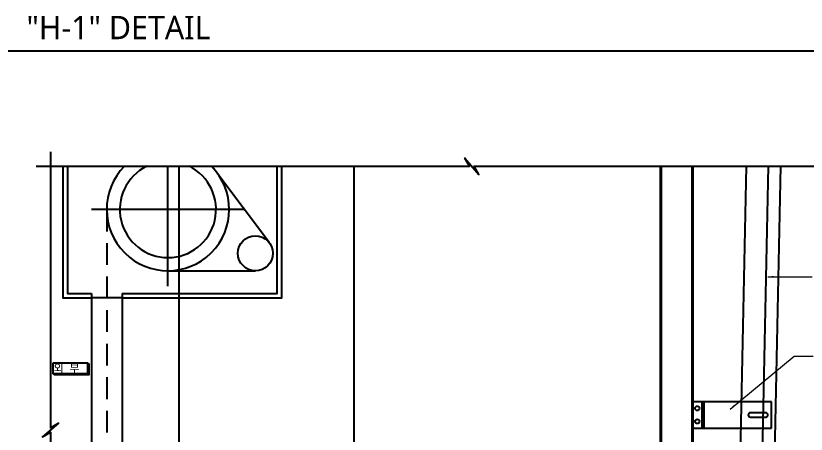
# Model space of a CAD drawing. Header units: millimetres. Extents: x 909 to 159266, y 137 to 21462.
# Drawn here: x 146753 to 149464, y 1496 to 2930 of the extents above; entities that cross this region are included whole.
import ezdxf
from ezdxf.enums import TextEntityAlignment as Align

# ---------------------------------------------------------------- set-up
doc = ezdxf.new("R2010")
doc.units = ezdxf.units.MM
doc.header["$LTSCALE"] = 50
doc.header["$MEASUREMENT"] = 0
for name, pattern in [('HIDDEN2', [0.1875, 0.125, -0.0625]), ('주단면도-1$0$AF_01_Xref_X열_SEC_REV_01$0$HID', [2.3, 1.5, -0.8]), ('주단면도-1$0$주단면도-1$0$STD_CENTER', [66, 60, -2, 2, -2])]:
    doc.linetypes.add(name, pattern=pattern)
for name, color, linetype in [('OHD Frame', 2, 'Continuous'), ('OHD Track', 4, 'Continuous'), ('TEX', 4, 'Continuous'), ('TEXT4', 4, 'Continuous'), ('주단면도-1$0$AF_01_Xref_X열_SEC_REV_01$0$STL', 7, 'Continuous'), ('주단면도-1$0$주단면도-1$0$A-ST-AXIS-CEN', 252, '주단면도-1$0$주단면도-1$0$STD_CENTER')]:
    doc.layers.add(name, color=color, linetype=linetype)
doc.layers.add('주단면도-1$0$A-ELEV-LIN2', color=7, linetype='Continuous', lineweight=25)
doc.styles.get("Standard").update_dxf_attribs({"font": 'NanumGothicBold.ttf'})
doc.styles.add('울릉도M', font='NanumGothic.ttf')
doc.dimstyles.new('ISO-25', dxfattribs={"dimtxt": 2.5, "dimasz": 2.5, "dimexe": 1.25, "dimexo": 0.625, "dimtad": 1, "dimtxsty": 'Standard', "dimcen": 2.5, "dimadec": 0, "dimazin": 0, "dimtfac": 1, "dimtmove": 0, "dimatfit": 3, "dimfxl": 1, "dimarcsym": 0})

msp = doc.modelspace()

# ---------------------------------------------------------------- linework, layer by layer
msp.add_line((143000, 2809.999999998137), (150099.9999999953, 2809.999999998137))
at = {"color": 0}
for p, q in [((149344.3478641571, 1607.223357235409), (149075.2606313038, 1607.223357235409)), ((149075.2606313038, 1607.223357235409), (149075.2606313038, 1517.223357235409)), ((149105.2606313038, 1607.223357235409), (149105.2606313038, 1517.223357235409)), ((149112.7606313038, 1607.223357235409), (149112.7606313038, 1517.223357235409)), ((149344.3478641571, 1517.223357235409), (149344.3478641571, 1607.223357235409)), ((149324.8478641571, 1569.723357235409), (149272.3478641571, 1569.723357235409)), ((149272.3478641571, 1554.723357235409), (149324.8478641571, 1554.723357235409)), ((149075.2606313038, 1517.223357235409), (149344.3478641571, 1517.223357235409))]:
    msp.add_line(p, q, dxfattribs=at)
at = {"color": 2}
for points in [[(146822.6886352754, 2414.381809889259), (148309.4370992146, 2414.381809889259), (148293.2726293764, 2441.861632666471), (148340.9691952876, 2386.901987112047), (148324.8047254345, 2414.381809889259), (149811.5531893813, 2414.381809889259)], [(146872.6886352679, 2464.381809889725), (146872.6886352679, 1518.209636991007), (146900.1684580526, 1534.374106840325), (146845.2088124982, 1486.677540923563), (146872.6886352679, 1502.842010772882), (146872.6886352679, 556.6698378741639)]]:
    msp.add_lwpolyline(points, dxfattribs=at)
msp.add_lwpolyline([(146881.5582830329, 1741.162400445355), (146999.0570634771, 1741.162400445355), (146999.0570634771, 1703.187515836595), (146881.5582830329, 1703.187515836595)], close=True)
msp.add_lwpolyline([(146999.0570634771, 1737.674870593859), (147003.7104724516, 1737.674870593859), (147003.7104724516, 1699.699985985098), (146886.2116920222, 1699.699985985098), (146886.2116920222, 1703.187515836595)])
at = {"color": 0}
for centre in [(149090.0513834306, 1584.723357235409), (149090.0513834306, 1539.723357235409)]:
    msp.add_circle(centre, 7.5, dxfattribs=at)
for centre, start, end in [((149272.3478641571, 1562.223357235409), 90, 270), ((149324.8478641571, 1562.223357235409), 270, 90)]:
    msp.add_arc(centre, 7.499999999989086, start, end, dxfattribs=at)
at = {"layer": 'OHD Frame'}
for p, q in [((148962.7605418655, 2414.381809890248), (148962.760537847, 606.6698378751535)), ((149075.2605418543, 2414.381809890248), (149075.2605378358, 606.6698378751535))]:
    msp.add_line(p, q, dxfattribs=at)
at = {"layer": 'OHD Frame', "color": 1, "linetype": 'HIDDEN2', "ltscale": 0.05}
for p, q in [((148966.2105418656, 2414.381809882565), (148966.2105378469, 606.66983786747)), ((149071.8105418544, 2414.381809897932), (149071.8105378357, 606.6698378828369))]:
    msp.add_line(p, q, dxfattribs=at)
at = {"layer": 'OHD Track'}
for p, q in [((149257.8868467827, 2414.381809890248), (149232.7605241663, 1213.902346236027)), ((149332.9032727937, 2414.381809890248), (149307.7441017522, 1212.332922003152)), ((149375.6626356198, 2414.381809890248), (149350.4847409762, 1211.438350190387))]:
    msp.add_line(p, q, dxfattribs=at)
at = {"layer": '주단면도-1$0$A-ELEV-LIN2'}
for p, q in [((147312.7605454569, 2414.381809890248), (147312.7605454569, 606.6698378751535)), ((148962.7605454569, 2414.381809890248), (148962.7605454569, 606.6698378751535))]:
    msp.add_line(p, q, dxfattribs=at)
at = {"layer": '주단면도-1$0$AF_01_Xref_X열_SEC_REV_01$0$STL', "color": 1, "ltscale": 0.5}
for p, q in [((147275.0899000946, 2003.911331742514), (147275.0899000946, 2414.381809890248)), ((147537.5899000946, 2266.411331742514), (147012.5899000946, 2266.411331742514))]:
    msp.add_line(p, q, dxfattribs=at)
at = {"layer": '주단면도-1$0$AF_01_Xref_X열_SEC_REV_01$0$STL', "color": 9, "ltscale": 0.5}
for p, q in [((147623.0899000946, 2152.411331742514), (147443.0899000946, 2392.411331742514)), ((147275.0899000946, 2056.411331742514), (147575.0899000946, 2056.411331742514))]:
    msp.add_line(p, q, dxfattribs=at)
at = {"layer": '주단면도-1$0$AF_01_Xref_X열_SEC_REV_01$0$STL', "color": 6}
msp.add_line((147117.5899000946, 1963.902380878084), (147012.5899000946, 1963.902380878084), dxfattribs=at)
at = {"layer": '주단면도-1$0$AF_01_Xref_X열_SEC_REV_01$0$STL', "color": 9}
for p, q in [((147012.5899000946, 1963.902380878084), (147012.5899000946, 606.6698378751535)), ((147117.5899000946, 1963.902380878084), (147117.5899000946, 606.6698378751535))]:
    msp.add_line(p, q, dxfattribs=at)
at = {"layer": '주단면도-1$0$AF_01_Xref_X열_SEC_REV_01$0$STL', "ltscale": 0.5}
for points in [[(146915.0899000946, 2414.381809890248), (146915.0899000946, 1963.902380878084), (147012.5899000946, 1963.902380878084)], [(146930.0899000946, 2414.381809890248), (146930.0899000946, 1978.902380878084), (147012.5899000946, 1978.902380878084)], [(147117.5899000946, 1963.902380878084), (147665.0899000946, 1963.902380878084), (147665.0899000946, 2414.381809890248)], [(147117.5899000946, 1978.902380878084), (147650.0899000946, 1978.902380878084), (147650.0899000946, 2414.381809890248)], [(147012.5899000946, 1978.902380878084), (147012.5899000946, 1963.902380878084)], [(147117.5899000946, 1978.902380878084), (147117.5899000946, 1963.902380878084)]]:
    msp.add_lwpolyline(points, dxfattribs=at)
at = {"layer": '주단면도-1$0$AF_01_Xref_X열_SEC_REV_01$0$STL', "linetype": '주단면도-1$0$AF_01_Xref_X열_SEC_REV_01$0$HID'}
msp.add_lwpolyline([(147065.0899000946, 2266.411331742514), (147065.0899000947, 606.6698378751535)], dxfattribs=at)
at = {"layer": '주단면도-1$0$AF_01_Xref_X열_SEC_REV_01$0$STL', "color": 6, "ltscale": 0.5}
msp.add_circle((147575.0899000946, 2116.411331742514), 60, dxfattribs=at)
for radius, start, end in [(210, 135.2010404523577, 44.7989595476423), (165, 116.2606160511453, 63.73938394885474)]:
    msp.add_arc((147275.0899000946, 2266.411331742514), radius, start, end, dxfattribs=at)
at = {"layer": '주단면도-1$0$주단면도-1$0$A-ST-AXIS-CEN', "color": 1, "linetype": 'Continuous'}
msp.add_line((147912.5899000876, 2414.381809890248), (147912.5899000876, 606.6698378751535), dxfattribs=at)
msp.add_line((147912.5899000876, 2414.381809890248), (147912.5899000876, 606.6698378751535), dxfattribs=at)

# ---------------------------------------------------------------- texts
at = {"layer": 'TEX', "color": 2, "style": '울릉도M'}
msp.add_text('외  부', height=28.125, dxfattribs=at).set_placement((146882.9624762554, 1708.042081544561))
at = {"layer": 'TEXT4', "style": '울릉도M'}
msp.add_text('"H-1" DETAIL', height=80, dxfattribs=at).set_placement((146789.9999999977, 2889.999999998137), align=Align.MIDDLE_LEFT)

# ---------------------------------------------------------------- leaders
for points in [[(149332.5626022874, 2035.721847728746), (149483.7877855881, 2035.721847728746)], [(149202.5622856978, 1581.723186300056), (149422.180156885, 1763.335528309028), (149487.1051292166, 1763.335528309028)]]:
    msp.add_leader(points, dimstyle='ISO-25', override={"dimasz": 20, "dimtad": 0, "dimclrd": 1, "dimlwd": 9})

doc.saveas('drawing.dxf')
